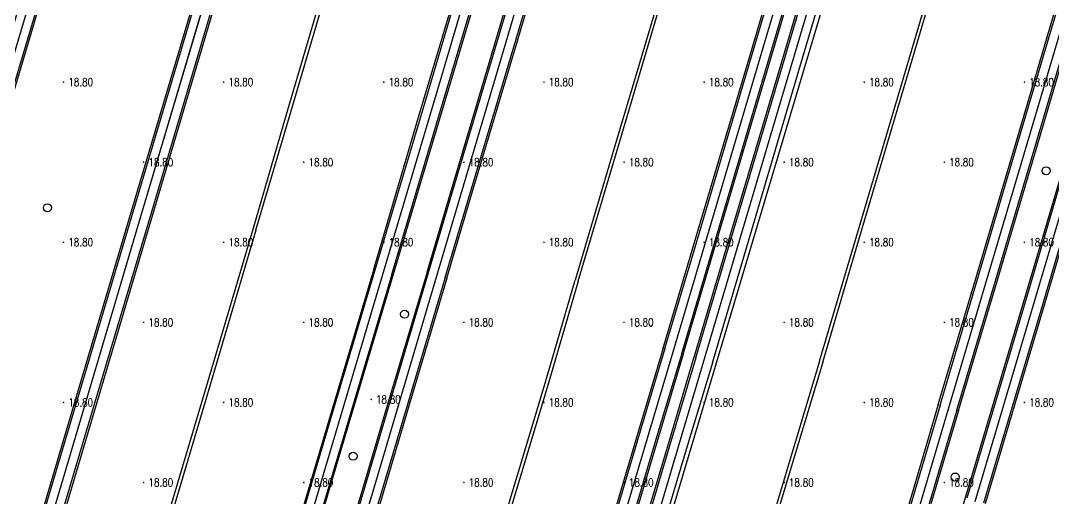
# Model space of a CAD drawing. Extents: x 404846 to 408477, y 3390929 to 3392894.
# Drawn here: x 406226 to 406355, y 3391822.4 to 3391882.1 of the extents above; entities that cross this region are included whole.
import ezdxf
from ezdxf.enums import TextEntityAlignment as Align

# ---------------------------------------------------------------- set-up
doc = ezdxf.new("R2010")
doc.units = 0
doc.header["$LTSCALE"] = 0.5
doc.layers.get('0').update_dxf_attribs({"linetype": 'CONTINUOUS'})
for name, color, linetype in [('3221', 6, 'CONTINUOUS'), ('GCD', 1, 'CONTINUOUS'), ('GXYZ', 2, 'CONTINUOUS'), ('JMD', 6, 'CONTINUOUS'), ('SXSS', 5, 'CONTINUOUS'), ('ZBTZ', 3, 'CONTINUOUS')]:
    doc.layers.add(name, color=color, linetype=linetype)
doc.styles.add('HZ', font='rs.shx', dxfattribs={"width": 0.8, "bigfont": 'hztxt.shx'})
doc.linetypes.add('1161', pattern='A,0,[149,AAA.SHX,S=0.15,R=0,X=0,Y=0],-1.6', length=1.6)
doc.linetypes.add('444', pattern='A,4.5,[145,AAA.SHX,S=1,R=0,X=0,Y=1],4.5,-0.5,[146,AAA.SHX,S=1,R=0,X=0,Y=0],-0.5', length=10)

# ---------------------------------------------------------------- blocks, each defined once
blk = doc.blocks.new('GC200')
at = {"linetype": 'Continuous', "const_width": 0.2, "flags": 128}
blk.add_lwpolyline([(-0.1, 0, 1), (0.1, 0, 1)], format="xyb", close=True, dxfattribs=at)
blk = doc.blocks.new('gc188')
blk.add_circle((0, 0), 1)

msp = doc.modelspace()

# ---------------------------------------------------------------- linework, layer by layer
at = {"layer": '3221', "color": 6}
for points in [[(406225.716, 3391988.98, 18.816), (406231.192, 3392007.362, 18.778), (406237.822, 3392029.76, 18.854), (406250.974, 3392074.174, 18.854), (406280.698, 3392065.372, 18.854), (406267.546, 3392020.96, 18.854), (406260.901, 3391998.513, 18.778), (406255.437, 3391980.169, 18.816), (406249.169, 3391958.921, 18.981), (406237.59, 3391919.947, 18.909), (406230.799, 3391896.871, 18.801), (406224.097, 3391874.327, 18.881)], [(406222.058, 3391793.734, 18.825), (406240.981, 3391857.474, 18.967), (406248.828, 3391883.928, 18.765), (406252.893, 3391897.652, 18.789), (406260.068, 3391921.948, 19.008), (406269.552, 3391953.881, 18.843), (406283.226, 3391999.984, 18.679), (406291.42, 3392027.632, 18.98), (406300.826, 3392059.43, 18.755), (406330.553, 3392050.637, 18.755), (406321.145, 3392018.83, 18.98), (406312.946, 3391991.169, 18.679), (406299.271, 3391945.06, 18.843), (406289.792, 3391913.146, 19.008), (406282.617, 3391888.848, 18.789), (406278.55, 3391875.118, 18.765), (406270.699, 3391848.652, 18.967), (406251.776, 3391784.914, 18.825), (406246.28, 3391766.397, 18.855), (406243.272, 3391756.231, 18.84), (406241.392, 3391749.888, 18.828), (406236.715, 3391733.919, 18.759), (406231.935, 3391717.868, 18.788), (406225.742, 3391696.817, 18.729)], [(406241.545, 3391859.43, 18.777), (406251.757, 3391893.871, 18.653), (406267.739, 3391947.798, 18.995), (406283.558, 3392001.157, 18.85)], [(406304.499, 3391939.947, 18.679), (406289.779, 3391890.226, 18.678), (406277.396, 3391848.329, 18.77)], [(406378.486, 3391934.427, 18.706), (406367.717, 3391898.066, 18.882), (406345.171, 3391821.945, 18.72)], [(406334.222, 3391931.143, 18.679), (406319.505, 3391881.433, 18.678), (406307.125, 3391839.543, 18.77)], [(406335.764, 3391922.146, 18.584), (406329.394, 3391900.619, 18.608), (406320.559, 3391870.83, 18.579), (406312.112, 3391842.334, 18.768)], [(406365.489, 3391913.345, 18.584), (406359.117, 3391891.813, 18.608), (406350.28, 3391862.018, 18.579), (406341.834, 3391833.523, 18.768)], [(406277.396, 3391848.329, 18.77), (406270.631, 3391825.515, 18.782), (406261.411, 3391794.395, 18.732), (406248.35, 3391750.4, 18.7)], [(406312.112, 3391842.334, 18.768), (406301.616, 3391806.893, 18.879), (406281.601, 3391739.488, 18.804)], [(406307.125, 3391839.543, 18.77), (406300.353, 3391816.705, 18.782), (406291.132, 3391785.581, 18.732), (406278.068, 3391741.577, 18.7)], [(406341.836, 3391833.531, 18.768), (406331.337, 3391798.08, 18.879), (406311.319, 3391730.664, 18.804)]]:
    msp.add_polyline3d(points, dxfattribs=at)
at = {"layer": 'JMD', "linetype": '444', "flags": 128}
for points, elevation in [([(406361.15, 3392002.116), (406360.531, 3392000.301), (406349.817, 3391963.911), (406339.215, 3391928.078), (406326.307, 3391884.315), (406312.99, 3391839.684)], 20.629), ([(406312.99, 3391839.684), (406305.893, 3391815.981), (406288.897, 3391758.847), (406283.096, 3391739.022)], 20.019)]:
    msp.add_lwpolyline(points, dxfattribs=dict(at, elevation=elevation))
at = {"layer": 'SXSS', "linetype": 'Continuous', "flags": 128}
for points, elevation in [([(406255.022, 3391856.015), (406259.169, 3391870.227), (406264.796, 3391889.312), (406274.913, 3391923.168), (406284.024, 3391954.06), (406301.224, 3392012.092)], 18.7), ([(406255.376, 3391855.888), (406259.585, 3391870.103), (406265.211, 3391889.188), (406275.328, 3391923.044), (406284.44, 3391953.937), (406301.64, 3392011.969)], 18.7), ([(406295.649, 3391849.538), (406300.396, 3391865.583), (406306.796, 3391887.138), (406312.282, 3391905.654), (406338.73, 3391994.626), (406342.266, 3392006.761), (406341.867, 3392006.877), (406338.331, 3391994.744), (406311.883, 3391905.772), (406306.398, 3391887.256), (406299.997, 3391865.701), (406295.25, 3391849.656)], 18.697), ([(406325.767, 3391839.515), (406330.38, 3391855.112), (406337.624, 3391879.526), (406350.603, 3391923.416), (406356.552, 3391943.484), (406364.714, 3391971.097), (406370.126, 3391989.342)], 18.695), ([(406326.173, 3391839.395), (406330.785, 3391854.992), (406338.03, 3391879.406), (406351.009, 3391923.295), (406356.957, 3391943.364), (406365.12, 3391970.976), (406370.505, 3391989.235)], 18.695), ([(406255.376, 3391855.888), (406249.133, 3391834.726), (406238.143, 3391797.778), (406228.454, 3391765.063), (406216.007, 3391723.059), (406215.63, 3391723.17), (406228.078, 3391765.174), (406237.767, 3391797.89), (406248.757, 3391834.838), (406255.022, 3391856.015)], 18.791), ([(406295.649, 3391849.538), (406291.896, 3391836.664), (406286.652, 3391819.213), (406277.834, 3391789.279), (406271.692, 3391768.852), (406265.756, 3391748.681), (406262.487, 3391737.579), (406262.105, 3391737.692), (406265.374, 3391748.794), (406271.309, 3391768.965), (406277.451, 3391789.393), (406286.269, 3391819.327), (406291.514, 3391836.777), (406295.25, 3391849.656)], 18.665), ([(406325.767, 3391839.515), (406319.669, 3391819.07), (406307.95, 3391779.551), (406293.898, 3391732.124)], 18.806), ([(406326.173, 3391839.395), (406320.008, 3391818.969), (406308.289, 3391779.451), (406294.237, 3391732.024)], 18.806)]:
    msp.add_lwpolyline(points, dxfattribs=dict(at, elevation=elevation))
at = {"layer": 'ZBTZ', "linetype": '1161', "flags": 128}
for points, elevation in [([(406259.856, 3391998.822), (406266.501, 3392021.269), (406279.572, 3392065.409), (406281.677, 3392064.785), (406268.606, 3392020.646), (406261.961, 3391998.199), (406256.455, 3391979.868), (406250.186, 3391958.62), (406238.607, 3391919.646), (406231.829, 3391896.567), (406225.152, 3391874.014), (406220.213, 3391857.378), (406214.49, 3391838.092), (406209.418, 3391821.031), (406204.125, 3391803.266), (406198.526, 3391784.38), (406187.765, 3391747.953), (406186.248, 3391742.882), (406176.972, 3391711.485), (406174.865, 3391712.108), (406184.141, 3391743.504), (406185.667, 3391748.573), (406196.429, 3391785.001), (406202.028, 3391803.889), (406207.332, 3391821.653), (406212.42, 3391838.708), (406218.142, 3391857.993), (406223.081, 3391874.629), (406229.724, 3391897.187), (406236.516, 3391920.265), (406248.095, 3391959.239), (406254.363, 3391980.488), (406259.856, 3391998.822)], 18.827), ([(406284.247, 3391999.681), (406270.573, 3391953.578), (406261.089, 3391921.646), (406253.915, 3391897.35), (406249.878, 3391883.617), (406242.031, 3391857.162), (406235.276, 3391834.428), (406223.059, 3391793.436), (406217.56, 3391774.909), (406214.55, 3391764.738), (406212.658, 3391758.354), (406208.008, 3391742.474), (406206.269, 3391736.389), (406203.724, 3391727.896), (406199.441, 3391713.503), (406197.1, 3391705.504), (406195.014, 3391706.115), (406197.357, 3391714.119), (406201.642, 3391728.518), (406204.161, 3391737.035), (406205.941, 3391743.079), (406210.592, 3391758.962), (406212.485, 3391765.349), (406215.495, 3391775.521), (406220.995, 3391794.049), (406233.187, 3391835.05), (406239.941, 3391857.784), (406247.789, 3391884.238), (406251.853, 3391897.961), (406259.04, 3391922.253), (406268.524, 3391954.186), (406282.163, 3392000.299), (406290.358, 3392027.946), (406299.681, 3392059.465), (406301.776, 3392058.845), (406292.452, 3392027.326), (406284.247, 3391999.681)], 18.857)]:
    msp.add_lwpolyline(points, close=True, dxfattribs=dict(at, elevation=elevation))
for points, elevation in [([(406281.962, 3392064.998), (406268.81, 3392020.586), (406262.166, 3391998.138), (406256.673, 3391979.803), (406250.405, 3391958.555), (406238.826, 3391919.582), (406232.026, 3391896.503), (406225.369, 3391873.95), (406220.43, 3391857.314), (406214.708, 3391838.028), (406209.628, 3391820.969), (406204.336, 3391803.203), (406198.737, 3391784.318), (406187.975, 3391747.891), (406186.472, 3391742.815), (406175.526, 3391705.935), (406193.179, 3391700.71), (406194.738, 3391705.967), (406197.143, 3391714.182), (406201.427, 3391728.581), (406203.947, 3391737.098), (406205.749, 3391743.136), (406210.399, 3391759.019), (406212.293, 3391765.406), (406215.303, 3391775.578), (406220.802, 3391794.106), (406232.973, 3391835.114), (406239.727, 3391857.848), (406247.575, 3391884.301), (406251.639, 3391898.025), (406258.821, 3391922.318), (406268.305, 3391954.251), (406281.983, 3392000.352), (406290.178, 3392027.999), (406299.584, 3392059.797), (406300.129, 3392061.704), (406302.64, 3392060.964), (406302.098, 3392059.054), (406292.692, 3392027.255), (406284.47, 3391999.615), (406270.796, 3391953.512), (406261.312, 3391921.58), (406254.163, 3391897.276), (406250.098, 3391883.552), (406242.25, 3391857.097), (406235.495, 3391834.363), (406223.299, 3391793.365), (406217.799, 3391774.838), (406214.79, 3391764.667), (406212.897, 3391758.283), (406208.247, 3391742.404), (406206.483, 3391736.325), (406203.938, 3391727.832), (406201.966, 3391721.207), (406203.742, 3391720.684)], 18.849), ([(406306.445, 3391841.109), (406310.223, 3391853.751), (406317.283, 3391877.576), (406326.464, 3391908.577), (406329.173, 3391917.715), (406337.469, 3391945.698), (406342.299, 3391962.037), (406348.863, 3391984.12), (406355.01, 3392004.904), (406361.455, 3392026.662), (406365.378, 3392039.937), (406367.468, 3392039.319), (406363.544, 3392026.044), (406357.099, 3392004.285), (406350.953, 3391983.498)], 18.787), ([(406306.231, 3391841.173), (406310.004, 3391853.816), (406317.064, 3391877.641), (406326.244, 3391908.642), (406328.954, 3391917.78), (406337.25, 3391945.763), (406342.08, 3391962.102), (406348.643, 3391984.185), (406354.396, 3392003.741), (406354.327, 3392003.763)], 18.789), ([(406276.753, 3391850.655), (406279.668, 3391860.494), (406285.564, 3391880.298), (406293.981, 3391908.748), (406299.548, 3391927.477), (406312.491, 3391971.095), (406321.893, 3392002.994)], 18.79), ([(406276.934, 3391850.602), (406279.849, 3391860.44), (406285.745, 3391880.244), (406294.162, 3391908.694), (406299.729, 3391927.423), (406312.672, 3391971.042), (406322.074, 3392002.941)], 18.79), ([(406279.023, 3391849.982), (406281.938, 3391859.819), (406287.834, 3391879.624), (406296.252, 3391908.075), (406301.819, 3391926.802), (406314.761, 3391970.424), (406324.165, 3392002.325)], 18.79), ([(406279.244, 3391849.917), (406282.159, 3391859.754), (406288.055, 3391879.559), (406296.472, 3391908.009), (406302.039, 3391926.737), (406314.982, 3391970.358), (406324.385, 3392002.26)], 18.79), ([(406270.107, 3391851.005), (406275.698, 3391869.994), (406280.171, 3391885.08), (406288.034, 3391911.709), (406294.637, 3391934.01), (406299.551, 3391950.562), (406303.91, 3391965.275), (406312.126, 3391993.883)], 18.852), ([(406270.288, 3391850.951), (406275.917, 3391869.929), (406280.39, 3391885.015), (406288.253, 3391911.644), (406294.856, 3391933.945), (406299.77, 3391950.497), (406304.129, 3391965.211), (406312.346, 3391993.82)], 18.852), ([(406272.348, 3391850.338), (406277.994, 3391869.313), (406282.467, 3391884.401), (406290.33, 3391911.03), (406296.933, 3391933.33), (406301.847, 3391949.881), (406306.209, 3391964.605), (406314.428, 3391993.222)], 18.852), ([(406272.539, 3391850.284), (406278.203, 3391869.252), (406282.676, 3391884.339), (406290.54, 3391910.968), (406297.142, 3391933.268), (406302.056, 3391949.819), (406306.418, 3391964.544), (406314.638, 3391993.162)], 18.852), ([(406340.603, 3391834.117), (406345.412, 3391850.26), (406351.33, 3391870.267), (406359.801, 3391898.977), (406363.884, 3391912.674), (406370.183, 3391933.929), (406373.566, 3391945.258), (406376.763, 3391956.061), (406383.915, 3391980.033), (406385.718, 3391986.149)], 18.681), ([(406340.832, 3391834.049), (406345.641, 3391850.192), (406351.559, 3391870.199), (406360.03, 3391898.909), (406364.113, 3391912.605), (406370.412, 3391933.86), (406373.795, 3391945.189), (406376.992, 3391955.993), (406384.144, 3391979.967), (406385.885, 3391986.082)], 18.681), ([(406342.925, 3391833.426), (406347.735, 3391849.571), (406353.653, 3391869.58), (406362.124, 3391898.288), (406366.206, 3391911.983), (406372.506, 3391933.238), (406375.888, 3391944.567), (406379.086, 3391955.371), (406386.241, 3391979.355), (406387.986, 3391985.484)], 18.681), ([(406343.14, 3391833.362), (406347.949, 3391849.507), (406353.868, 3391869.517), (406362.339, 3391898.224), (406366.421, 3391911.919), (406372.721, 3391933.174), (406376.103, 3391944.503), (406379.3, 3391955.307), (406386.456, 3391979.293), (406388.201, 3391985.422)], 18.681), ([(406308.559, 3391840.48), (406312.313, 3391853.132), (406319.373, 3391876.957), (406328.554, 3391907.957), (406331.263, 3391917.095), (406339.56, 3391945.079), (406344.389, 3391961.417), (406350.953, 3391983.498)], 18.77), ([(406308.748, 3391840.424), (406312.502, 3391853.076), (406319.562, 3391876.901), (406328.743, 3391907.901), (406331.452, 3391917.039), (406339.748, 3391945.023), (406344.578, 3391961.361), (406351.141, 3391983.442)], 18.77), ([(406310.11, 3391840.02), (406313.864, 3391852.672), (406320.924, 3391876.497), (406330.105, 3391907.498), (406332.814, 3391916.635), (406341.11, 3391944.62), (406345.94, 3391960.958), (406352.503, 3391983.038)], 18.77), ([(406310.318, 3391839.958), (406314.072, 3391852.61), (406321.132, 3391876.436), (406330.313, 3391907.436), (406333.022, 3391916.574), (406341.319, 3391944.559), (406346.148, 3391960.896), (406352.711, 3391982.976)], 18.77), ([(406312.391, 3391839.343), (406316.145, 3391851.996), (406323.205, 3391875.821), (406332.386, 3391906.822), (406335.095, 3391915.959), (406343.392, 3391943.945), (406348.221, 3391960.281), (406354.784, 3391982.36)], 18.77), ([(406389.41, 3391975.815), (406383.027, 3391954.204), (406376.295, 3391931.562), (406365.582, 3391895.312), (406357.266, 3391867.345), (406351.129, 3391846.542), (406343.98, 3391822.46)], 18.837), ([(406389.598, 3391975.759), (406383.215, 3391954.148), (406376.483, 3391931.506), (406365.77, 3391895.256), (406357.454, 3391867.29), (406351.318, 3391846.486), (406344.168, 3391822.404)], 18.837), ([(406391.688, 3391975.142), (406385.304, 3391953.529), (406378.572, 3391930.887), (406367.859, 3391894.637), (406359.544, 3391866.671), (406353.407, 3391845.868), (406346.257, 3391821.784)], 18.837), ([(406391.885, 3391975.083), (406385.502, 3391953.47), (406378.77, 3391930.828), (406368.056, 3391894.579), (406359.741, 3391866.612), (406353.605, 3391845.81), (406346.455, 3391821.725)], 18.837), ([(406270.107, 3391851.005), (406264.492, 3391832.134), (406252.141, 3391790.455), (406244.641, 3391765.151), (406234.596, 3391731.291), (406229.204, 3391713.084), (406203.742, 3391720.684)], 18.897), ([(406272.348, 3391850.338), (406266.734, 3391831.468), (406254.383, 3391789.791), (406246.883, 3391764.486), (406236.838, 3391730.627), (406226.79, 3391696.694), (406224.728, 3391697.304), (406234.777, 3391731.238), (406244.822, 3391765.097), (406252.322, 3391790.401), (406264.673, 3391832.08), (406270.288, 3391850.951)], 18.913), ([(406276.753, 3391850.655), (406272.022, 3391834.806), (406264.599, 3391809.734), (406253.373, 3391771.753), (406246.75, 3391749.542), (406237.978, 3391719.909), (406230.729, 3391695.477), (406230.088, 3391693.351), (406226.329, 3391694.458), (406226.959, 3391696.644), (406237.008, 3391730.576), (406247.053, 3391764.435), (406254.553, 3391789.74), (406266.903, 3391831.418), (406272.539, 3391850.284)], 18.838), ([(406279.023, 3391849.982), (406274.292, 3391834.131), (406266.869, 3391809.063), (406255.643, 3391771.079), (406249.02, 3391748.867), (406240.249, 3391719.236), (406232.999, 3391694.804), (406230.933, 3391695.417), (406238.182, 3391719.848), (406246.953, 3391749.481), (406253.577, 3391771.692), (406264.802, 3391809.674), (406272.226, 3391834.745), (406276.934, 3391850.602)], 18.781), ([(406279.244, 3391849.917), (406274.52, 3391834.063), (406267.098, 3391808.995), (406255.871, 3391771.011), (406249.248, 3391748.799), (406240.477, 3391719.168), (406233.228, 3391694.736)], 18.781), ([(406306.231, 3391841.173), (406303.152, 3391830.833), (406286.171, 3391773.555), (406276.826, 3391742.059)], 18.678), ([(406306.445, 3391841.109), (406303.366, 3391830.769), (406286.385, 3391773.492), (406277.04, 3391741.996)], 18.678), ([(406308.559, 3391840.48), (406305.472, 3391830.143), (406288.492, 3391772.867), (406279.146, 3391741.371)], 18.678), ([(406308.748, 3391840.424), (406305.67, 3391830.084), (406288.69, 3391772.808), (406279.344, 3391741.312)], 18.678), ([(406310.095, 3391840.024), (406306.744, 3391828.74), (406300.975, 3391809.319), (406292.498, 3391780.838), (406285.958, 3391758.689), (406280.691, 3391740.839)], 18.687), ([(406310.318, 3391839.958), (406306.967, 3391828.674), (406301.198, 3391809.252), (406292.721, 3391780.772), (406286.181, 3391758.623), (406280.914, 3391740.773)], 18.687), ([(406312.391, 3391839.343), (406308.975, 3391828.077), (406303.207, 3391808.655), (406294.73, 3391780.177), (406288.191, 3391758.03), (406282.924, 3391740.18)], 18.687), ([(406340.603, 3391834.117), (406336.056, 3391818.619), (406330.091, 3391798.596), (406326.89, 3391787.804), (406320.634, 3391766.659), (406309.709, 3391729.813)], 18.952), ([(406340.832, 3391834.049), (406336.278, 3391818.553), (406330.313, 3391798.53), (406327.112, 3391787.738), (406320.856, 3391766.593), (406309.931, 3391729.747)], 18.952), ([(406342.925, 3391833.426), (406338.347, 3391817.941), (406332.381, 3391797.916), (406329.18, 3391787.125), (406322.925, 3391765.981), (406311.999, 3391729.134)], 18.952), ([(406343.14, 3391833.362), (406338.568, 3391817.876), (406332.601, 3391797.85), (406329.401, 3391787.06), (406323.145, 3391765.915), (406312.22, 3391729.069)], 18.952), ([(406343.98, 3391822.46), (406340.695, 3391811.405), (406336.283, 3391796.714), (406329.103, 3391772.37), (406322.313, 3391749.519), (406313.966, 3391721.267)], 18.759)]:
    msp.add_lwpolyline(points, dxfattribs=dict(at, elevation=elevation))

# ---------------------------------------------------------------- block references
at = {"layer": 'GCD', "linetype": 'Continuous'}
ref = msp.add_blockref('GC200', (406231.358, 3391874.379, 18.8), dxfattribs=dict(at, xscale=0.5, yscale=0.5, zscale=0.5))
ref.add_attrib('height', '18.80', dxfattribs={"linetype": 'Continuous', "height": 1, "style": 'HZ', "width": 0.8}).set_placement((406231.958, 3391874.379, 18.8), align=Align.MIDDLE_LEFT)
ref = msp.add_blockref('GC200', (406251.358, 3391874.379, 18.8), dxfattribs=dict(at, xscale=0.5, yscale=0.5, zscale=0.5))
ref.add_attrib('height', '18.80', dxfattribs={"linetype": 'Continuous', "height": 1, "style": 'HZ', "width": 0.8}).set_placement((406251.958, 3391874.379, 18.8), align=Align.MIDDLE_LEFT)
ref = msp.add_blockref('GC200', (406271.358, 3391874.379, 18.8), dxfattribs=dict(at, xscale=0.5, yscale=0.5, zscale=0.5))
ref.add_attrib('height', '18.80', dxfattribs={"linetype": 'Continuous', "height": 1, "style": 'HZ', "width": 0.8}).set_placement((406271.958, 3391874.379, 18.8), align=Align.MIDDLE_LEFT)
ref = msp.add_blockref('GC200', (406291.358, 3391874.379, 18.8), dxfattribs=dict(at, xscale=0.5, yscale=0.5, zscale=0.5))
ref.add_attrib('height', '18.80', dxfattribs={"linetype": 'Continuous', "height": 1, "style": 'HZ', "width": 0.8}).set_placement((406291.958, 3391874.379, 18.8), align=Align.MIDDLE_LEFT)
ref = msp.add_blockref('GC200', (406311.358, 3391874.379, 18.8), dxfattribs=dict(at, xscale=0.5, yscale=0.5, zscale=0.5))
ref.add_attrib('height', '18.80', dxfattribs={"linetype": 'Continuous', "height": 1, "style": 'HZ', "width": 0.8}).set_placement((406311.958, 3391874.379, 18.8), align=Align.MIDDLE_LEFT)
ref = msp.add_blockref('GC200', (406331.358, 3391874.379, 18.8), dxfattribs=dict(at, xscale=0.5, yscale=0.5, zscale=0.5))
ref.add_attrib('height', '18.80', dxfattribs={"linetype": 'Continuous', "height": 1, "style": 'HZ', "width": 0.8}).set_placement((406331.958, 3391874.379, 18.8), align=Align.MIDDLE_LEFT)
ref = msp.add_blockref('GC200', (406351.358, 3391874.379, 18.8), dxfattribs=dict(at, xscale=0.5, yscale=0.5, zscale=0.5))
ref.add_attrib('height', '18.80', dxfattribs={"linetype": 'Continuous', "height": 1, "style": 'HZ', "width": 0.8}).set_placement((406351.958, 3391874.379, 18.8), align=Align.MIDDLE_LEFT)
ref = msp.add_blockref('GC200', (406241.358, 3391864.379, 18.8), dxfattribs=dict(at, xscale=0.5, yscale=0.5, zscale=0.5))
ref.add_attrib('height', '18.80', dxfattribs={"linetype": 'Continuous', "height": 1, "style": 'HZ', "width": 0.8}).set_placement((406241.958, 3391864.379, 18.8), align=Align.MIDDLE_LEFT)
ref = msp.add_blockref('GC200', (406261.358, 3391864.379, 18.8), dxfattribs=dict(at, xscale=0.5, yscale=0.5, zscale=0.5))
ref.add_attrib('height', '18.80', dxfattribs={"linetype": 'Continuous', "height": 1, "style": 'HZ', "width": 0.8}).set_placement((406261.958, 3391864.379, 18.8), align=Align.MIDDLE_LEFT)
ref = msp.add_blockref('GC200', (406281.358, 3391864.379, 18.8), dxfattribs=dict(at, xscale=0.5, yscale=0.5, zscale=0.5))
ref.add_attrib('height', '18.80', dxfattribs={"linetype": 'Continuous', "height": 1, "style": 'HZ', "width": 0.8}).set_placement((406281.958, 3391864.379, 18.8), align=Align.MIDDLE_LEFT)
ref = msp.add_blockref('GC200', (406301.358, 3391864.379, 18.8), dxfattribs=dict(at, xscale=0.5, yscale=0.5, zscale=0.5))
ref.add_attrib('height', '18.80', dxfattribs={"linetype": 'Continuous', "height": 1, "style": 'HZ', "width": 0.8}).set_placement((406301.958, 3391864.379, 18.8), align=Align.MIDDLE_LEFT)
ref = msp.add_blockref('GC200', (406321.358, 3391864.379, 18.8), dxfattribs=dict(at, xscale=0.5, yscale=0.5, zscale=0.5))
ref.add_attrib('height', '18.80', dxfattribs={"linetype": 'Continuous', "height": 1, "style": 'HZ', "width": 0.8}).set_placement((406321.958, 3391864.379, 18.8), align=Align.MIDDLE_LEFT)
ref = msp.add_blockref('GC200', (406341.358, 3391864.379, 18.8), dxfattribs=dict(at, xscale=0.5, yscale=0.5, zscale=0.5))
ref.add_attrib('height', '18.80', dxfattribs={"linetype": 'Continuous', "height": 1, "style": 'HZ', "width": 0.8}).set_placement((406341.958, 3391864.379, 18.8), align=Align.MIDDLE_LEFT)
ref = msp.add_blockref('GC200', (406231.358, 3391854.379, 18.8), dxfattribs=dict(at, xscale=0.5, yscale=0.5, zscale=0.5))
ref.add_attrib('height', '18.80', dxfattribs={"linetype": 'Continuous', "height": 1, "style": 'HZ', "width": 0.8}).set_placement((406231.958, 3391854.379, 18.8), align=Align.MIDDLE_LEFT)
ref = msp.add_blockref('GC200', (406251.358, 3391854.379, 18.8), dxfattribs=dict(at, xscale=0.5, yscale=0.5, zscale=0.5))
ref.add_attrib('height', '18.80', dxfattribs={"linetype": 'Continuous', "height": 1, "style": 'HZ', "width": 0.8}).set_placement((406251.958, 3391854.379, 18.8), align=Align.MIDDLE_LEFT)
ref = msp.add_blockref('GC200', (406271.358, 3391854.379, 18.8), dxfattribs=dict(at, xscale=0.5, yscale=0.5, zscale=0.5))
ref.add_attrib('height', '18.80', dxfattribs={"linetype": 'Continuous', "height": 1, "style": 'HZ', "width": 0.8}).set_placement((406271.958, 3391854.379, 18.8), align=Align.MIDDLE_LEFT)
ref = msp.add_blockref('GC200', (406291.358, 3391854.379, 18.8), dxfattribs=dict(at, xscale=0.5, yscale=0.5, zscale=0.5))
ref.add_attrib('height', '18.80', dxfattribs={"linetype": 'Continuous', "height": 1, "style": 'HZ', "width": 0.8}).set_placement((406291.958, 3391854.379, 18.8), align=Align.MIDDLE_LEFT)
ref = msp.add_blockref('GC200', (406311.358, 3391854.379, 18.8), dxfattribs=dict(at, xscale=0.5, yscale=0.5, zscale=0.5))
ref.add_attrib('height', '18.80', dxfattribs={"linetype": 'Continuous', "height": 1, "style": 'HZ', "width": 0.8}).set_placement((406311.958, 3391854.379, 18.8), align=Align.MIDDLE_LEFT)
ref = msp.add_blockref('GC200', (406331.358, 3391854.379, 18.8), dxfattribs=dict(at, xscale=0.5, yscale=0.5, zscale=0.5))
ref.add_attrib('height', '18.80', dxfattribs={"linetype": 'Continuous', "height": 1, "style": 'HZ', "width": 0.8}).set_placement((406331.958, 3391854.379, 18.8), align=Align.MIDDLE_LEFT)
ref = msp.add_blockref('GC200', (406351.358, 3391854.379, 18.8), dxfattribs=dict(at, xscale=0.5, yscale=0.5, zscale=0.5))
ref.add_attrib('height', '18.80', dxfattribs={"linetype": 'Continuous', "height": 1, "style": 'HZ', "width": 0.8}).set_placement((406351.958, 3391854.379, 18.8), align=Align.MIDDLE_LEFT)
ref = msp.add_blockref('GC200', (406241.358, 3391844.379, 18.8), dxfattribs=dict(at, xscale=0.5, yscale=0.5, zscale=0.5))
ref.add_attrib('height', '18.80', dxfattribs={"linetype": 'Continuous', "height": 1, "style": 'HZ', "width": 0.8}).set_placement((406241.958, 3391844.379, 18.8), align=Align.MIDDLE_LEFT)
ref = msp.add_blockref('GC200', (406261.358, 3391844.379, 18.8), dxfattribs=dict(at, xscale=0.5, yscale=0.5, zscale=0.5))
ref.add_attrib('height', '18.80', dxfattribs={"linetype": 'Continuous', "height": 1, "style": 'HZ', "width": 0.8}).set_placement((406261.958, 3391844.379, 18.8), align=Align.MIDDLE_LEFT)
ref = msp.add_blockref('GC200', (406281.358, 3391844.379, 18.8), dxfattribs=dict(at, xscale=0.5, yscale=0.5, zscale=0.5))
ref.add_attrib('height', '18.80', dxfattribs={"linetype": 'Continuous', "height": 1, "style": 'HZ', "width": 0.8}).set_placement((406281.958, 3391844.379, 18.8), align=Align.MIDDLE_LEFT)
ref = msp.add_blockref('GC200', (406301.358, 3391844.379, 18.8), dxfattribs=dict(at, xscale=0.5, yscale=0.5, zscale=0.5))
ref.add_attrib('height', '18.80', dxfattribs={"linetype": 'Continuous', "height": 1, "style": 'HZ', "width": 0.8}).set_placement((406301.958, 3391844.379, 18.8), align=Align.MIDDLE_LEFT)
ref = msp.add_blockref('GC200', (406321.358, 3391844.379, 18.8), dxfattribs=dict(at, xscale=0.5, yscale=0.5, zscale=0.5))
ref.add_attrib('height', '18.80', dxfattribs={"linetype": 'Continuous', "height": 1, "style": 'HZ', "width": 0.8}).set_placement((406321.958, 3391844.379, 18.8), align=Align.MIDDLE_LEFT)
ref = msp.add_blockref('GC200', (406341.358, 3391844.379, 18.8), dxfattribs=dict(at, xscale=0.5, yscale=0.5, zscale=0.5))
ref.add_attrib('height', '18.80', dxfattribs={"linetype": 'Continuous', "height": 1, "style": 'HZ', "width": 0.8}).set_placement((406341.958, 3391844.379, 18.8), align=Align.MIDDLE_LEFT)
ref = msp.add_blockref('GC200', (406231.358, 3391834.379, 18.8), dxfattribs=dict(at, xscale=0.5, yscale=0.5, zscale=0.5))
ref.add_attrib('height', '18.80', dxfattribs={"linetype": 'Continuous', "height": 1, "style": 'HZ', "width": 0.8}).set_placement((406231.958, 3391834.379, 18.8), align=Align.MIDDLE_LEFT)
ref = msp.add_blockref('GC200', (406251.358, 3391834.379, 18.8), dxfattribs=dict(at, xscale=0.5, yscale=0.5, zscale=0.5))
ref.add_attrib('height', '18.80', dxfattribs={"linetype": 'Continuous', "height": 1, "style": 'HZ', "width": 0.8}).set_placement((406251.958, 3391834.379, 18.8), align=Align.MIDDLE_LEFT)
ref = msp.add_blockref('GC200', (406269.78, 3391834.752, 18.8), dxfattribs=dict(at, xscale=0.5, yscale=0.5, zscale=0.5))
ref.add_attrib('height', '18.80', dxfattribs={"linetype": 'Continuous', "height": 1, "style": 'HZ', "width": 0.8}).set_placement((406270.38, 3391834.752, 18.8), align=Align.MIDDLE_LEFT)
ref = msp.add_blockref('GC200', (406291.358, 3391834.379, 18.8), dxfattribs=dict(at, xscale=0.5, yscale=0.5, zscale=0.5))
ref.add_attrib('height', '18.80', dxfattribs={"linetype": 'Continuous', "height": 1, "style": 'HZ', "width": 0.8}).set_placement((406291.958, 3391834.379, 18.8), align=Align.MIDDLE_LEFT)
ref = msp.add_blockref('GC200', (406311.358, 3391834.379, 18.8), dxfattribs=dict(at, xscale=0.5, yscale=0.5, zscale=0.5))
ref.add_attrib('height', '18.80', dxfattribs={"linetype": 'Continuous', "height": 1, "style": 'HZ', "width": 0.8}).set_placement((406311.958, 3391834.379, 18.8), align=Align.MIDDLE_LEFT)
ref = msp.add_blockref('GC200', (406331.358, 3391834.379, 18.8), dxfattribs=dict(at, xscale=0.5, yscale=0.5, zscale=0.5))
ref.add_attrib('height', '18.80', dxfattribs={"linetype": 'Continuous', "height": 1, "style": 'HZ', "width": 0.8}).set_placement((406331.958, 3391834.379, 18.8), align=Align.MIDDLE_LEFT)
ref = msp.add_blockref('GC200', (406351.358, 3391834.379, 18.8), dxfattribs=dict(at, xscale=0.5, yscale=0.5, zscale=0.5))
ref.add_attrib('height', '18.80', dxfattribs={"linetype": 'Continuous', "height": 1, "style": 'HZ', "width": 0.8}).set_placement((406351.958, 3391834.379, 18.8), align=Align.MIDDLE_LEFT)
ref = msp.add_blockref('GC200', (406241.358, 3391824.379, 18.8), dxfattribs=dict(at, xscale=0.5, yscale=0.5, zscale=0.5))
ref.add_attrib('height', '18.80', dxfattribs={"linetype": 'Continuous', "height": 1, "style": 'HZ', "width": 0.8}).set_placement((406241.958, 3391824.379, 18.8), align=Align.MIDDLE_LEFT)
ref = msp.add_blockref('GC200', (406261.358, 3391824.379, 18.8), dxfattribs=dict(at, xscale=0.5, yscale=0.5, zscale=0.5))
ref.add_attrib('height', '18.80', dxfattribs={"linetype": 'Continuous', "height": 1, "style": 'HZ', "width": 0.8}).set_placement((406261.958, 3391824.379, 18.8), align=Align.MIDDLE_LEFT)
ref = msp.add_blockref('GC200', (406281.358, 3391824.379, 18.8), dxfattribs=dict(at, xscale=0.5, yscale=0.5, zscale=0.5))
ref.add_attrib('height', '18.80', dxfattribs={"linetype": 'Continuous', "height": 1, "style": 'HZ', "width": 0.8}).set_placement((406281.958, 3391824.379, 18.8), align=Align.MIDDLE_LEFT)
ref = msp.add_blockref('GC200', (406301.358, 3391824.379, 18.8), dxfattribs=dict(at, xscale=0.5, yscale=0.5, zscale=0.5))
ref.add_attrib('height', '18.80', dxfattribs={"linetype": 'Continuous', "height": 1, "style": 'HZ', "width": 0.8}).set_placement((406301.958, 3391824.379, 18.8), align=Align.MIDDLE_LEFT)
ref = msp.add_blockref('GC200', (406321.358, 3391824.379, 18.8), dxfattribs=dict(at, xscale=0.5, yscale=0.5, zscale=0.5))
ref.add_attrib('height', '18.80', dxfattribs={"linetype": 'Continuous', "height": 1, "style": 'HZ', "width": 0.8}).set_placement((406321.958, 3391824.379, 18.8), align=Align.MIDDLE_LEFT)
ref = msp.add_blockref('GC200', (406341.358, 3391824.379, 18.8), dxfattribs=dict(at, xscale=0.5, yscale=0.5, zscale=0.5))
ref.add_attrib('height', '18.80', dxfattribs={"linetype": 'Continuous', "height": 1, "style": 'HZ', "width": 0.8}).set_placement((406341.958, 3391824.379, 18.8), align=Align.MIDDLE_LEFT)
at = {"layer": 'GXYZ', "linetype": 'Continuous', "xscale": 0.5, "yscale": 0.5}
for p in [(406354.076, 3391863.308, 18.494), (406229.347, 3391858.682, 18.829), (406273.939, 3391845.395, 18.811), (406267.511, 3391827.663, 18.841), (406342.708, 3391825.061, 18.858)]:
    msp.add_blockref('gc188', p, dxfattribs=at)

doc.saveas('drawing.dxf')
